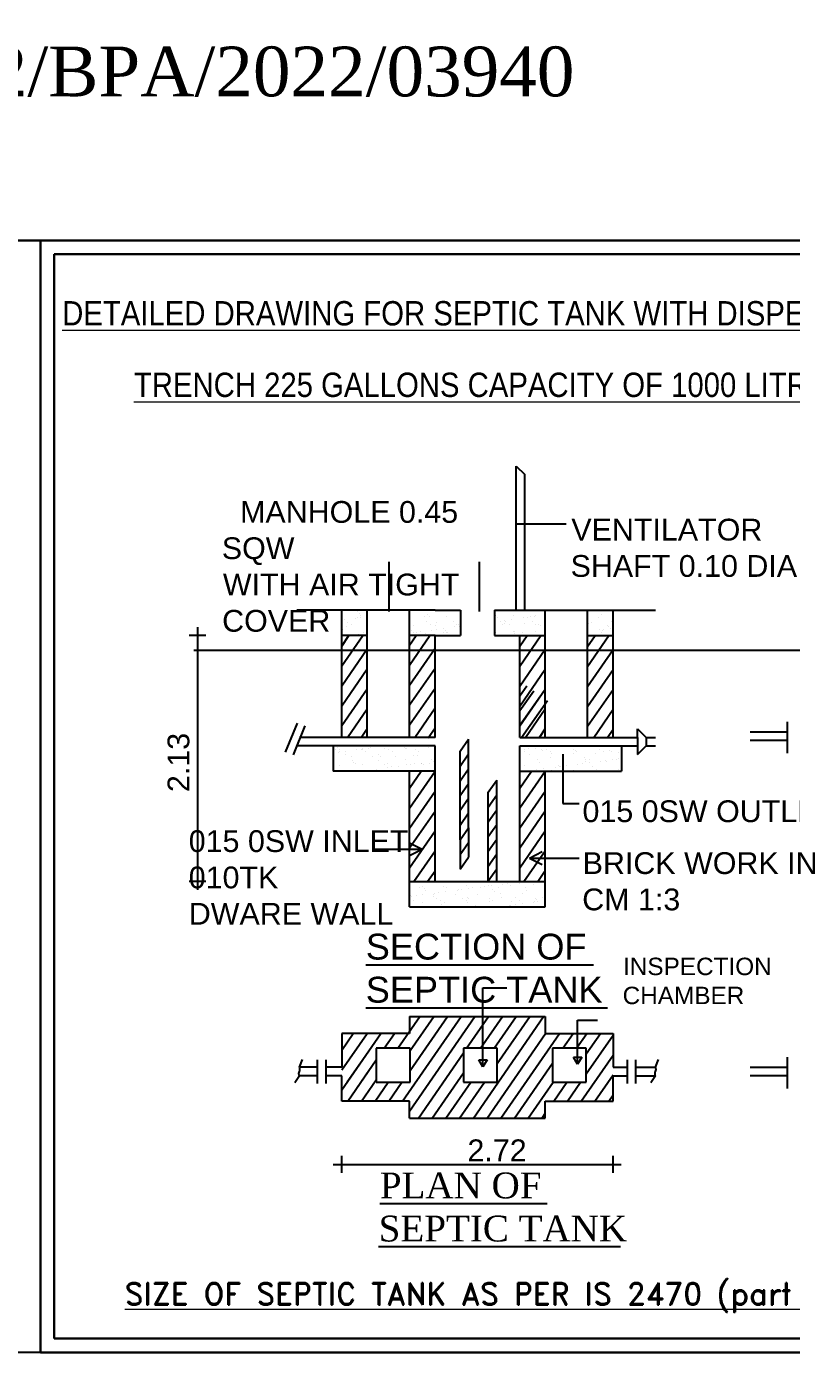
# Model space of a CAD drawing. Header units: metres. Extents: x 3104 to 3209, y 1082 to 1212.
# Drawn here: x 3112.92 to 3120.51, y 1137.66 to 1150.81 of the extents above; entities that cross this region are included whole.
import ezdxf

# ---------------------------------------------------------------- set-up
doc = ezdxf.new("R2010")
doc.units = ezdxf.units.M
doc.linetypes.add('AUSGEZOGEN', pattern=[0])
for name, color, linetype, lineweight in [('1TEXT', 4, 'AUSGEZOGEN', 18), ('DIMN', 2, 'Continuous', 13), ('TEXT', 2, 'Continuous', 20), ('wall', 7, 'Continuous', 30)]:
    doc.layers.add(name, color=color, linetype=linetype, lineweight=lineweight)
doc.layers.add('CO', color=7, linetype='Continuous')
doc.layers.add('DIM', color=9, linetype='Continuous')
doc.styles.add('ANAND', font='times.ttf')
doc.styles.add('ARIAL', font='romand.shx', dxfattribs={"width": 0.85})
doc.styles.add('bb', font='romantic.ttf')
doc.styles.add('HEAD', font='bgothm.ttf', dxfattribs={"width": 0.9, "height": 12})
doc.styles.get("Standard").update_dxf_attribs({"font": 'arial.ttf'})

# ---------------------------------------------------------------- blocks, each defined once
blk = doc.blocks.new('A$C32B40388')
for p, q in [((353.79, 319.87), (72.73, 319.87)), ((151.12, 176.68), (254.96, 176.68)), ((151.12, 157.04), (261.25, 157.04)), ((157.54, 67.87), (233.83, 67.87)), ((157, 48.23), (267.13, 48.23))]:
    blk.add_line(p, q)
at = {"layer": 'CO', "color": 7}
for p, q in [((219.64, 338.22), (219.64, 403.89)), ((219.64, 403.89), (223.65, 400.03)), ((223.65, 338.22), (223.65, 400.03)), ((219.93, 377.59), (242.51, 377.59)), ((161.75, 337.61), (161.75, 360.2)), ((202.96, 337.61), (202.96, 360.2)), ((182.68, 338.22), (119.67, 338.22)), ((140.19, 280.27), (140.19, 338.22)), ((141.25, 333.92), (141.25, 333.92)), ((142.81, 332.78), (142.81, 332.78)), ((146.5, 334.61), (146.5, 334.61)), ((147.18, 337.68), (147.18, 337.68)), ((147.46, 334.78), (147.46, 334.78)), ((148.17, 336.65), (148.17, 336.65)), ((148.51, 334.88), (148.51, 334.88)), ((148.89, 336), (148.89, 336)), ((151.65, 335.29), (151.65, 335.29)), ((151.78, 280.27), (151.78, 338.22)), ((171.09, 280.27), (171.09, 338.22)), ((171.24, 337.72), (171.24, 337.72)), ((172.45, 338.03), (172.45, 338.03)), ((177.89, 335.24), (177.89, 335.24)), ((178.9, 332.85), (178.9, 332.85)), ((179.32, 336.18), (179.32, 336.18)), ((180.03, 335.53), (180.03, 335.53)), ((182.68, 338.22), (194.27, 338.22)), ((183.27, 337.75), (183.27, 337.75)), ((183.39, 332.45), (183.39, 332.45)), ((188, 335.37), (188, 335.37)), ((190.93, 332.87), (190.93, 332.87)), ((194.27, 338.22), (194.27, 326.63)), ((209.73, 338.22), (209.73, 326.63)), ((209.73, 338.22), (221.32, 338.22)), ((210.47, 335.7), (210.47, 335.7)), ((211.18, 335.05), (211.18, 335.05)), ((212.45, 333.29), (212.45, 333.29)), ((214.47, 333.56), (214.47, 333.56)), ((214.99, 332.91), (214.99, 332.91)), ((217.61, 333.97), (217.61, 333.97)), ((218.43, 335.83), (218.43, 335.83)), ((219.37, 337.81), (219.37, 337.81)), ((221.32, 338.22), (283.13, 338.22)), ((222.85, 334.66), (222.85, 334.66)), ((224.86, 334.93), (224.86, 334.93)), ((226.15, 335.36), (226.15, 335.36)), ((227.02, 332.93), (227.02, 332.93)), ((228.01, 335.34), (228.01, 335.34)), ((228.32, 335.78), (228.32, 335.78)), ((231.4, 337.83), (231.4, 337.83)), ((232.91, 280.27), (232.91, 338.22)), ((252.22, 280.27), (252.22, 338.22)), ((253.94, 337.97), (253.94, 337.97)), ((254.09, 332.66), (254.09, 332.66)), ((255.46, 337.88), (255.46, 337.88)), ((257.3, 334.89), (257.3, 334.89)), ((258.75, 336.24), (258.75, 336.24)), ((263.12, 333), (263.12, 333)), ((263.81, 280.27), (263.81, 338.22)), ((78.32, 326.63), (70.6, 326.63)), ((74.46, 330.49), (74.46, 210.73)), ((151.78, 326.63), (140.19, 326.63)), ((140.19, 321.88), (143.46, 326.63)), ((140.19, 312.81), (149.72, 326.63)), ((140.63, 329.53), (140.63, 329.53)), ((142.48, 330.96), (142.48, 330.96)), ((144.44, 331.74), (144.44, 331.74)), ((147.71, 327.34), (147.71, 327.34)), ((150.3, 328.01), (150.3, 328.01)), ((182.68, 326.63), (171.09, 326.63)), ((171.09, 322.23), (174.13, 326.63)), ((171.09, 313.16), (180.39, 326.63)), ((171.78, 329.06), (171.78, 329.06)), ((172.87, 328.08), (172.87, 328.08)), ((172.91, 331.42), (172.91, 331.42)), ((174.36, 328.05), (174.36, 328.05)), ((176.01, 328.5), (176.01, 328.5)), ((178.14, 327.8), (178.14, 327.8)), ((180.53, 331.81), (180.53, 331.81)), ((181.26, 329.19), (181.26, 329.19)), ((182.68, 326.63), (194.27, 326.63)), ((182.68, 280.27), (182.68, 326.63)), ((182.79, 331.37), (182.79, 331.37)), ((183.27, 329.45), (183.27, 329.45)), ((186.39, 328.07), (186.39, 328.07)), ((186.41, 329.87), (186.41, 329.87)), ((187.24, 328.92), (187.24, 328.92)), ((187.95, 328.27), (187.95, 328.27)), ((188.25, 327.92), (188.25, 327.92)), ((191.66, 330.56), (191.66, 330.56)), ((192.56, 331.83), (192.56, 331.83)), ((193.23, 331.75), (193.23, 331.75)), ((193.67, 330.82), (193.67, 330.82)), ((209.73, 326.63), (221.32, 326.63)), ((210.46, 328.11), (210.46, 328.11)), ((213.22, 331.83), (213.22, 331.83)), ((214.54, 331.97), (214.54, 331.97)), ((216.62, 331.87), (216.62, 331.87)), ((218.38, 328.45), (218.38, 328.45)), ((218.68, 328.38), (218.68, 328.38)), ((219.1, 327.8), (219.1, 327.8)), ((221.32, 326.63), (232.91, 326.63)), ((221.32, 321.75), (224.68, 326.63)), ((221.32, 280.27), (221.32, 326.63)), ((221.32, 312.68), (230.94, 326.63)), ((222.49, 328.14), (222.49, 328.14)), ((223.66, 332.2), (223.66, 332.2)), ((228.56, 328.33), (228.56, 328.33)), ((228.65, 331.9), (228.65, 331.9)), ((230, 331.84), (230, 331.84)), ((230.71, 331.19), (230.71, 331.19)), ((252.22, 326.63), (263.81, 326.63)), ((252.22, 321.6), (255.7, 326.63)), ((252.22, 312.53), (261.96, 326.63)), ((252.37, 328.55), (252.37, 328.55)), ((252.71, 331.94), (252.71, 331.94)), ((257.61, 329.24), (257.61, 329.24)), ((258.58, 328.2), (258.58, 328.2)), ((258.99, 328.79), (258.99, 328.79)), ((259.62, 329.5), (259.62, 329.5)), ((261.14, 331.36), (261.14, 331.36)), ((261.85, 330.71), (261.85, 330.71)), ((262.76, 329.91), (262.76, 329.91)), ((140.19, 303.75), (151.78, 320.54)), ((171.09, 304.09), (182.68, 320.88)), ((221.32, 303.62), (232.91, 320.41)), ((252.22, 303.46), (263.81, 320.25)), ((140.19, 294.68), (151.78, 311.47)), ((171.09, 295.03), (182.68, 311.82)), ((221.32, 294.55), (232.91, 311.34)), ((252.22, 294.39), (263.81, 311.18)), ((140.19, 285.61), (151.78, 302.4)), ((171.09, 285.96), (182.68, 302.75)), ((221.32, 299.22), (224.48, 303.72)), ((221.32, 285.48), (232.91, 302.27)), ((252.22, 285.33), (263.81, 302.12)), ((221.32, 292.5), (227.64, 301.5)), ((221.32, 285.78), (230.8, 299.27)), ((222.16, 280.27), (233.96, 297.05)), ((142.76, 280.27), (151.78, 293.34)), ((173.42, 280.27), (182.68, 293.68)), ((223.97, 280.27), (232.91, 293.21)), ((254.99, 280.27), (263.81, 293.05)), ((119.8, 286.75), (114.39, 273.47)), ((123.38, 285.52), (117.97, 272.24)), ((149.02, 280.27), (151.78, 284.27)), ((179.57, 280.11), (182.68, 284.62)), ((230.23, 280.27), (232.91, 284.14)), ((261.25, 280.27), (263.81, 283.98)), ((275, 284.13), (278.87, 280.27)), ((275, 280.27), (275, 284.13)), ((343.19, 287.37), (343.19, 273.09)), ((182.68, 280.27), (120.87, 280.27)), ((194.09, 273.92), (197.95, 279.42)), ((197.95, 239.11), (197.95, 279.42)), ((221.32, 280.27), (275, 280.27)), ((275, 280.27), (275, 276.4)), ((278.87, 280.27), (278.87, 276.4)), ((278.87, 280.27), (283.13, 280.27)), ((326.22, 282.84), (343.19, 282.84)), ((326.22, 278.98), (343.19, 278.98)), ((182.68, 276.4), (119.67, 276.4)), ((136.32, 276.4), (136.32, 264.81)), ((136.67, 273.3), (136.67, 273.3)), ((137.47, 274.69), (137.47, 274.69)), ((137.62, 276.16), (137.62, 276.16)), ((138.33, 275.51), (138.33, 275.51)), ((138.68, 273.57), (138.68, 273.57)), ((138.98, 274.86), (138.98, 274.86)), ((139.1, 273.65), (139.1, 273.65)), ((141.69, 272.43), (141.69, 272.43)), ((141.82, 273.98), (141.82, 273.98)), ((147.07, 274.67), (147.07, 274.67)), ((149.08, 274.94), (149.08, 274.94)), ((149.41, 275.23), (149.41, 275.23)), ((149.5, 274.71), (149.5, 274.71)), ((151.13, 273.68), (151.13, 273.68)), ((152.22, 275.35), (152.22, 275.35)), ((153.3, 275.82), (153.3, 275.82)), ((157.15, 272.3), (157.15, 272.3)), ((157.47, 276.04), (157.47, 276.04)), ((159.48, 276.31), (159.48, 276.31)), ((159.52, 275.36), (159.52, 275.36)), ((161.53, 274.74), (161.53, 274.74)), ((163.16, 273.7), (163.16, 273.7)), ((168.76, 275.69), (168.76, 275.69)), ((169.4, 275.31), (169.4, 275.31)), ((169.47, 275.04), (169.47, 275.04)), ((172.84, 271.96), (172.84, 271.96)), ((173.56, 274.76), (173.56, 274.76)), ((175.19, 273.72), (175.19, 273.72)), ((179.84, 275.69), (179.84, 275.69)), ((182.68, 214.59), (182.68, 276.4)), ((194.09, 233.61), (194.09, 273.92)), ((194.09, 267.2), (197.95, 272.7)), ((221.32, 214.59), (221.32, 276.4)), ((221.32, 276.4), (275, 276.4)), ((221.68, 274.85), (221.68, 274.85)), ((223.31, 273.81), (223.31, 273.81)), ((223.43, 274.72), (223.43, 274.72)), ((225.44, 274.99), (225.44, 274.99)), ((225.6, 272.65), (225.6, 272.65)), ((228.58, 275.4), (228.58, 275.4)), ((230.26, 276.23), (230.26, 276.23)), ((231.05, 274.74), (231.05, 274.74)), ((231.76, 274.09), (231.76, 274.09)), ((233.71, 274.87), (233.71, 274.87)), ((233.83, 276.09), (233.83, 276.09)), ((235.34, 273.83), (235.34, 273.83)), ((235.72, 272.78), (235.72, 272.78)), ((235.84, 276.36), (235.84, 276.36)), ((240.86, 272.68), (240.86, 250.1)), ((245.6, 272.73), (245.6, 272.73)), ((245.74, 274.89), (245.74, 274.89)), ((246.74, 274.4), (246.74, 274.4)), ((247.37, 273.85), (247.37, 273.85)), ((256.03, 273.11), (256.03, 273.11)), ((257.77, 274.91), (257.77, 274.91)), ((259.4, 273.87), (259.4, 273.87)), ((262.2, 274.27), (262.2, 274.27)), ((262.91, 273.61), (262.91, 273.61)), ((266.15, 273.24), (266.15, 273.24)), ((267.68, 276.4), (267.68, 264.81)), ((275, 272.54), (278.87, 276.4)), ((275, 276.4), (275, 272.54)), ((278.87, 276.4), (283.13, 276.4)), ((139.22, 267.41), (139.22, 267.41)), ((144.43, 271.41), (144.43, 271.41)), ((144.96, 269.92), (144.96, 269.92)), ((145.54, 268.91), (145.54, 268.91)), ((146.25, 268.26), (146.25, 268.26)), ((149.65, 267.79), (149.65, 267.79)), ((154.31, 271.36), (154.31, 271.36)), ((156.99, 269.94), (156.99, 269.94)), ((157.86, 271.65), (157.86, 271.65)), ((159.77, 267.92), (159.77, 267.92)), ((161.03, 266.51), (161.03, 266.51)), ((161.22, 268.57), (161.22, 268.57)), ((163.04, 266.77), (163.04, 266.77)), ((164.75, 271.74), (164.75, 271.74)), ((166.18, 267.19), (166.18, 267.19)), ((169.02, 269.96), (169.02, 269.96)), ((169.65, 267.87), (169.65, 267.87)), ((171.43, 267.88), (171.43, 267.88)), ((173.44, 268.14), (173.44, 268.14)), ((174.86, 271.87), (174.86, 271.87)), ((176.58, 268.56), (176.58, 268.56)), ((176.68, 268.43), (176.68, 268.43)), ((177.39, 267.78), (177.39, 267.78)), ((180.08, 268.25), (180.08, 268.25)), ((181.05, 269.98), (181.05, 269.98)), ((181.83, 269.25), (181.83, 269.25)), ((194.09, 260.48), (197.95, 265.98)), ((223.51, 267.62), (223.51, 267.62)), ((229.18, 270.07), (229.18, 270.07)), ((230.51, 268.78), (230.51, 268.78)), ((232.14, 265.87), (232.14, 265.87)), ((235.13, 271.01), (235.13, 271.01)), ((237.39, 266.56), (237.39, 266.56)), ((238.97, 267.49), (238.97, 267.49)), ((239.4, 266.82), (239.4, 266.82)), ((239.68, 266.83), (239.68, 266.83)), ((240.94, 269.16), (240.94, 269.16)), ((241.21, 270.09), (241.21, 270.09)), ((242.54, 267.24), (242.54, 267.24)), ((247.79, 267.93), (247.79, 267.93)), ((249.8, 268.19), (249.8, 268.19)), ((250.58, 270.88), (250.58, 270.88)), ((251.05, 269.29), (251.05, 269.29)), ((251.3, 270.22), (251.3, 270.22)), ((252.94, 268.61), (252.94, 268.61)), ((253.24, 270.11), (253.24, 270.11)), ((254.66, 267.14), (254.66, 267.14)), ((258.19, 269.3), (258.19, 269.3)), ((260.2, 269.56), (260.2, 269.56)), ((260.94, 269.24), (260.94, 269.24)), ((263.34, 269.97), (263.34, 269.97)), ((265.27, 270.14), (265.27, 270.14)), ((266.27, 270.53), (266.27, 270.53)), ((182.68, 264.81), (136.32, 264.81)), ((140.59, 265.02), (140.59, 265.02)), ((149.61, 265.18), (149.61, 265.18)), ((150.63, 265.14), (150.63, 265.14)), ((152.62, 265.04), (152.62, 265.04)), ((152.64, 265.4), (152.64, 265.4)), ((155.79, 265.82), (155.79, 265.82)), ((164.65, 265.06), (164.65, 265.06)), ((165.07, 265.04), (165.07, 265.04)), ((171.09, 203), (171.09, 264.81)), ((171.09, 257.09), (176.42, 264.81)), ((171.09, 248.03), (182.68, 264.81)), ((176.68, 265.08), (176.68, 265.08)), ((206.97, 255.25), (210.83, 260.75)), ((210.83, 214.39), (210.83, 260.75)), ((221.32, 257.17), (226.59, 264.81)), ((221.32, 248.1), (232.85, 264.81)), ((221.32, 264.81), (267.68, 264.81)), ((224.8, 265.17), (224.8, 265.17)), ((225.85, 265.21), (225.85, 265.21)), ((226.99, 265.19), (226.99, 265.19)), ((229, 265.45), (229, 265.45)), ((232.91, 203), (232.91, 264.81)), ((235.96, 265.34), (235.96, 265.34)), ((236.83, 265.19), (236.83, 265.19)), ((245.84, 265.29), (245.84, 265.29)), ((248.86, 265.21), (248.86, 265.21)), ((256.28, 265.67), (256.28, 265.67)), ((260.89, 265.24), (260.89, 265.24)), ((266.39, 265.8), (266.39, 265.8)), ((171.09, 238.96), (182.68, 255.75)), ((194.09, 253.77), (197.95, 259.26)), ((206.97, 214.39), (206.97, 255.25)), ((206.97, 248.53), (210.83, 254.03)), ((221.32, 239.04), (232.91, 255.83)), ((194.09, 247.05), (197.95, 252.54)), ((240.86, 250.1), (248.31, 250.1)), ((171.09, 229.89), (182.68, 246.68)), ((194.09, 240.33), (197.95, 245.83)), ((206.97, 241.81), (210.83, 247.31)), ((221.32, 229.97), (232.91, 246.76)), ((171.09, 220.83), (182.68, 237.61)), ((194.09, 233.61), (197.95, 239.11)), ((197.95, 239.11), (197.95, 225.67)), ((206.97, 235.09), (210.83, 240.59)), ((221.32, 220.9), (232.91, 237.69)), ((176.89, 229.22), (171.09, 232.07)), ((194.09, 233.61), (194.09, 220.17)), ((194.09, 226.89), (197.95, 232.39)), ((206.97, 228.38), (210.83, 233.87)), ((176.89, 229.22), (154.3, 229.22)), ((176.89, 229.22), (171.09, 226.27)), ((173.05, 214.59), (182.68, 228.55)), ((194.09, 220.17), (197.95, 225.67)), ((206.97, 221.66), (210.83, 227.15)), ((223.22, 214.59), (232.91, 228.63)), ((225.72, 225.26), (231.52, 228.21)), ((225.72, 225.26), (248.31, 225.26)), ((225.72, 225.26), (231.52, 222.41)), ((179.31, 214.59), (182.68, 219.48)), ((206.97, 214.94), (210.83, 220.44)), ((229.48, 214.59), (232.91, 219.56)), ((78.32, 214.59), (70.6, 214.59)), ((171.09, 214.59), (232.91, 214.59)), ((175.71, 211.9), (175.71, 211.9)), ((176.81, 212.32), (176.81, 212.32)), ((186.69, 212.27), (186.69, 212.27)), ((187.74, 211.92), (187.74, 211.92)), ((190.06, 214.08), (190.06, 214.08)), ((197.12, 212.65), (197.12, 212.65)), ((199.77, 211.94), (199.77, 211.94)), ((203.2, 212.04), (203.2, 212.04)), ((205.04, 214.39), (205.04, 214.39)), ((205.21, 212.31), (205.21, 212.31)), ((207.23, 212.77), (207.23, 212.77)), ((208.35, 212.72), (208.35, 212.72)), ((211.8, 211.96), (211.8, 211.96)), ((213.6, 213.41), (213.6, 213.41)), ((215.61, 213.68), (215.61, 213.68)), ((217.12, 212.73), (217.12, 212.73)), ((218.75, 214.09), (218.75, 214.09)), ((220.49, 214.25), (220.49, 214.25)), ((221.21, 213.6), (221.21, 213.6)), ((223.84, 211.98), (223.84, 211.98)), ((227.55, 213.1), (227.55, 213.1)), ((171.34, 207), (171.34, 207)), ((171.59, 208.32), (171.59, 208.32)), ((172.01, 207.94), (172.01, 207.94)), ((172.97, 205.96), (172.97, 205.96)), ((174.02, 208.2), (174.02, 208.2)), ((177.16, 208.62), (177.16, 208.62)), ((177.74, 211.34), (177.74, 211.34)), ((178.45, 210.68), (178.45, 210.68)), ((181.81, 207.6), (181.81, 207.6)), ((182.03, 208.69), (182.03, 208.69)), ((182.4, 209.31), (182.4, 209.31)), ((183.37, 207.02), (183.37, 207.02)), ((184.42, 209.57), (184.42, 209.57)), ((185, 205.98), (185, 205.98)), ((187.56, 209.99), (187.56, 209.99)), ((192.14, 208.82), (192.14, 208.82)), ((192.8, 210.68), (192.8, 210.68)), ((193.42, 211), (193.42, 211)), ((194.81, 210.94), (194.81, 210.94)), ((195.4, 207.04), (195.4, 207.04)), ((197.03, 206), (197.03, 206)), ((197.27, 207.47), (197.27, 207.47)), ((197.96, 211.35), (197.96, 211.35)), ((197.98, 206.82), (197.98, 206.82)), ((202.02, 208.78), (202.02, 208.78)), ((207.43, 207.06), (207.43, 207.06)), ((208.88, 210.86), (208.88, 210.86)), ((209.06, 206.02), (209.06, 206.02)), ((209.59, 210.21), (209.59, 210.21)), ((212.46, 209.15), (212.46, 209.15)), ((212.95, 207.13), (212.95, 207.13)), ((219.46, 207.08), (219.46, 207.08)), ((221.09, 206.05), (221.09, 206.05)), ((222.57, 209.28), (222.57, 209.28)), ((224.57, 210.52), (224.57, 210.52)), ((227.79, 205.66), (227.79, 205.66)), ((228.41, 207), (228.41, 207)), ((229.13, 206.35), (229.13, 206.35)), ((229.57, 205.51), (229.57, 205.51)), ((231.49, 207.11), (231.49, 207.11)), ((232.45, 209.23), (232.45, 209.23)), ((232.71, 205.93), (232.71, 205.93)), ((171.09, 203), (232.91, 203)), ((177.05, 204.87), (177.05, 204.87)), ((185.65, 204.08), (185.65, 204.08)), ((186.37, 203.43), (186.37, 203.43)), ((186.93, 204.83), (186.93, 204.83)), ((197.37, 205.2), (197.37, 205.2)), ((201.34, 203.74), (201.34, 203.74)), ((207.48, 205.33), (207.48, 205.33)), ((211.92, 203.19), (211.92, 203.19)), ((216.8, 203.61), (216.8, 203.61)), ((217.16, 203.88), (217.16, 203.88)), ((217.36, 205.28), (217.36, 205.28)), ((219.17, 204.15), (219.17, 204.15)), ((222.32, 204.56), (222.32, 204.56)), ((227.56, 205.25), (227.56, 205.25)), ((232.49, 203.27), (232.49, 203.27)), ((204.52, 130.12), (204.52, 166.18)), ((204.52, 166.18), (215.47, 166.18)), ((165.78, 138.6), (175.82, 153.13)), ((167.93, 114.5), (194.6, 153.13)), ((171.09, 153.13), (171.09, 145.41)), ((171.09, 153.13), (232.91, 153.13)), ((171.09, 110.02), (200.86, 153.13)), ((171.33, 128.49), (188.34, 153.13)), ((171.33, 137.56), (182.08, 153.13)), ((197.08, 138.6), (207.12, 153.13)), ((200.15, 106.78), (232.15, 153.13)), ((203.34, 138.6), (213.38, 153.13)), ((209.6, 138.6), (219.64, 153.13)), ((211.06, 131.65), (225.89, 153.13)), ((232.91, 153.13), (232.91, 145.41)), ((247.66, 151.37), (256.68, 151.37)), ((247.66, 131.41), (247.66, 151.37)), ((140.19, 128.72), (151.71, 145.41)), ((140.19, 145.41), (140.19, 129.96)), ((140.19, 137.79), (145.45, 145.41)), ((171.09, 145.41), (140.19, 145.41)), ((140.19, 119.65), (157.97, 145.41)), ((159.52, 138.6), (164.23, 145.41)), ((206.41, 106.78), (233.08, 145.41)), ((212.67, 106.78), (239.34, 145.41)), ((232.91, 145.41), (263.81, 145.41)), ((240.89, 138.6), (245.6, 145.41)), ((247.15, 138.6), (251.86, 145.41)), ((251.62, 136), (258.12, 145.41)), ((263.81, 145.41), (263.81, 129.96)), ((251.62, 126.93), (263.81, 144.59)), ((120.86, 129.96), (122.32, 133.53)), ((129.03, 133.34), (129.03, 122.63)), ((132.89, 133.34), (132.89, 122.63)), ((142.89, 114.5), (155.87, 133.31)), ((155.87, 138.6), (155.87, 123.14)), ((171.33, 138.6), (155.87, 138.6)), ((171.33, 123.14), (171.33, 138.6)), ((175.11, 106.78), (195.61, 136.47)), ((195.61, 138.6), (195.61, 123.14)), ((211.06, 138.6), (195.61, 138.6)), ((204.52, 130.12), (202.59, 133.34)), ((202.59, 133.34), (206.46, 133.34)), ((206.46, 133.34), (204.52, 130.12)), ((211.06, 123.14), (211.06, 138.6)), ((236.17, 138.6), (236.17, 123.14)), ((251.62, 138.6), (236.17, 138.6)), ((245.73, 134.63), (249.6, 134.63)), ((247.66, 131.41), (245.73, 134.63)), ((249.6, 134.63), (247.66, 131.41)), ((249.3, 114.5), (263.81, 135.53)), ((251.62, 123.14), (251.62, 138.6)), ((270.22, 133.34), (270.22, 122.63)), ((274.09, 133.34), (274.09, 122.63)), ((283.13, 129.96), (284.59, 133.53)), ((343.19, 134.56), (343.19, 120.27)), ((129.03, 129.96), (120.87, 129.96)), ((140.19, 129.96), (132.89, 129.96)), ((142.69, 123.28), (148.66, 131.92)), ((146.93, 120.35), (152.9, 128.99)), ((181.37, 106.78), (195.61, 127.4)), ((218.93, 106.78), (236.17, 131.75)), ((263.81, 129.96), (270.22, 129.96)), ((274.09, 129.96), (283.13, 129.96)), ((326.22, 130.03), (343.19, 130.03)), ((120.86, 126.09), (118.82, 122.81)), ((129.03, 126.09), (120.86, 126.09)), ((140.19, 126.09), (132.89, 126.09)), ((140.19, 114.5), (140.19, 126.09)), ((149.15, 114.5), (155.87, 124.24)), ((155.41, 114.5), (161.37, 123.14)), ((155.87, 123.14), (171.33, 123.14)), ((161.67, 114.5), (167.63, 123.14)), ((187.63, 106.78), (198.93, 123.14)), ((193.89, 106.78), (205.19, 123.14)), ((195.61, 123.14), (211.06, 123.14)), ((225.19, 106.78), (236.49, 123.14)), ((236.17, 123.14), (251.62, 123.14)), ((236.78, 114.5), (242.74, 123.14)), ((243.04, 114.5), (249, 123.14)), ((255.56, 114.5), (263.81, 126.46)), ((263.81, 114.5), (263.81, 126.09)), ((263.81, 126.09), (270.22, 126.09)), ((274.09, 126.09), (283.13, 126.09)), ((283.13, 126.09), (281.09, 122.81)), ((283.1, 126.09), (283.13, 126.09)), ((326.22, 126.17), (343.19, 126.17)), ((261.82, 114.5), (263.81, 117.39)), ((171.09, 114.5), (140.19, 114.5)), ((171.09, 106.78), (171.09, 114.5)), ((231.45, 106.78), (232.91, 108.89)), ((232.91, 114.5), (263.81, 114.5)), ((232.91, 106.78), (232.91, 114.5)), ((171.09, 106.78), (232.91, 106.78)), ((136.22, 85.69), (267.57, 85.69)), ((140.08, 89.56), (140.08, 81.83)), ((263.71, 89.56), (263.71, 81.83))]:
    blk.add_line(p, q, dxfattribs=at)
for centre, radius, start, end in [((122.17, 127.04), 1.63, 144.65879, 215.34121), ((119.36, 128.99), 1.78, 325.67871, 32.77299), ((284.44, 127.04), 1.63, 144.65879, 215.34121), ((281.63, 128.99), 1.78, 325.67871, 32.77299)]:
    blk.add_arc(centre, radius, start, end, dxfattribs=at)
for points in [[(225.72, 374.74), (225.72, 380.53), (219.93, 377.59), (225.72, 374.74)], [(164.6, 343.41), (158.81, 343.41), (161.75, 337.61), (164.6, 343.41)], [(205.81, 343.41), (200.02, 343.41), (202.96, 337.61), (205.81, 343.41)], [(238.01, 266.89), (243.8, 266.89), (240.86, 272.68), (238.01, 266.89)], [(171.09, 232.07), (171.09, 226.27), (176.89, 229.22), (171.09, 232.07)], [(231.52, 222.41), (231.52, 228.21), (225.72, 225.26), (231.52, 222.41)], [(202.59, 133.34), (206.46, 133.34), (204.52, 130.12), (202.59, 133.34)], [(245.73, 134.63), (249.6, 134.63), (247.66, 131.41), (245.73, 134.63)]]:
    blk.add_solid(points, dxfattribs=at)
at = {"layer": 'DIMN', "color": 0, "lineweight": 30, "ltscale": 50}
for p, q in [((2.87, 506.69), (667.23, 506.69)), ((2.87, 0), (2.87, 506.69)), ((9.19, 500.38), (660.91, 500.38)), ((9.19, 6.31), (9.19, 500.38)), ((660.91, 6.31), (9.19, 6.31)), ((667.23, 0), (2.87, 0))]:
    blk.add_line(p, q, dxfattribs=at)
at = {"color": 7}
for s, height, p in [('  MANHOLE 0.45 ', 9.9229, (86.15, 378.03)), ('VENTILATOR ', 9.9229, (244.8, 369.96)), ('SQW ', 9.923, (85.52, 361.49)), ('SHAFT 0.10 DIA', 9.9229, (244.46, 353.41)), ('WITH AIR TIGHT ', 9.9229, (86.02, 344.95)), ('COVER', 9.923, (85.67, 328.41)), ('015 0SW OUTLET', 9.9229, (249.89, 241.66)), ('015 0SW INLET ', 9.9229, (70.45, 228.03)), ('BRICK WORK IN ', 9.9229, (249.96, 218.01)), ('010TK ', 9.923, (70.45, 211.48)), ('CM 1:3', 9.923, (249.76, 201.47)), ('DWARE WALL', 9.923, (70.49, 194.94)), ('SECTION OF ', 11.7835, (151.12, 179.03)), ('INSPECTION ', 7.9383, (268.35, 171.94)), ('SEPTIC TANK', 11.7835, (151.12, 159.4)), ('CHAMBER', 7.938, (268.18, 158.71)), ('2.72', 9.923, (197.46, 87.15))]:
    blk.add_text(s, height=height, dxfattribs=at).set_placement(p)
blk.add_text('2.13', height=9.923, rotation=90, dxfattribs=at).set_placement((70.72, 255.34))
at = {"color": 7, "style": 'bb'}
for s, height, p in [('PLAN OF ', 11.783, (157.54, 70.22)), ('SEPTIC TANK', 11.7835, (157, 50.58))]:
    blk.add_text(s, height=height, dxfattribs=at).set_placement(p)
at = {"layer": '1TEXT', "linetype": 'ByBlock', "style": 'ARIAL'}
blk.add_text('%%USIZE OF SEPTIC TANK AS PER IS 2470 (part I) /1963 ', height=10, dxfattribs=at).set_placement((41.26, 21.7))
at = {"layer": 'TEXT', "style": 'HEAD', "width": 0.9}
for s, p in [('%%UDETAILED DRAWING FOR SEPTIC TANK WITH DISPERSION', (12.79, 467.96)), ('%%UTRENCH 225 GALLONS CAPACITY OF 1000 LITRES', (45.47, 435.36))]:
    blk.add_text(s, height=11.0919, dxfattribs=at).set_placement(p)

msp = doc.modelspace()

# ---------------------------------------------------------------- linework, layer by layer
at = {"elevation": 0.00001}
msp.add_lwpolyline([(3194.87616, 1180.92988), (3194.87616, 1137.65933), (3103.88993, 1137.65933), (3103.88993, 1212.00905), (3194.87616, 1212.00905), (3194.87616, 1191.54182)], dxfattribs=at)
at = {"ltscale": 0.3, "elevation": 0.00001}
msp.add_lwpolyline([(3103.88993, 1148.69159), (3113.06299, 1148.69159), (3113.06299, 1137.65933), (3103.88993, 1137.65933)], close=True, dxfattribs=at)
at = {"layer": 'wall', "elevation": 0.00001}
msp.add_lwpolyline([(3103.88993, 1159.93857), (3121.21333, 1159.93857), (3121.21375, 1148.69248), (3103.88993, 1148.69159)], close=True, dxfattribs=at)

# ---------------------------------------------------------------- block references
at = {"xscale": 0.0217731652390323, "yscale": 0.0217731652390323, "zscale": 0.0217731652390323}
msp.add_blockref('A$C32B40388', (3113.00039, 1137.65933, 0.00001), dxfattribs=at)

# ---------------------------------------------------------------- texts
at = {"layer": 'DIM', "color": 0, "lineweight": 0, "extrusion": (-1.40233e-08, 3.33442e-05, 1), "style": 'ANAND'}
msp.add_text('Building Approval No : 162/BPA/2022/03940', height=0.4937127, dxfattribs=at).set_placement((3104.52385, 1150.12101, 0.03894))

doc.saveas('drawing.dxf')
